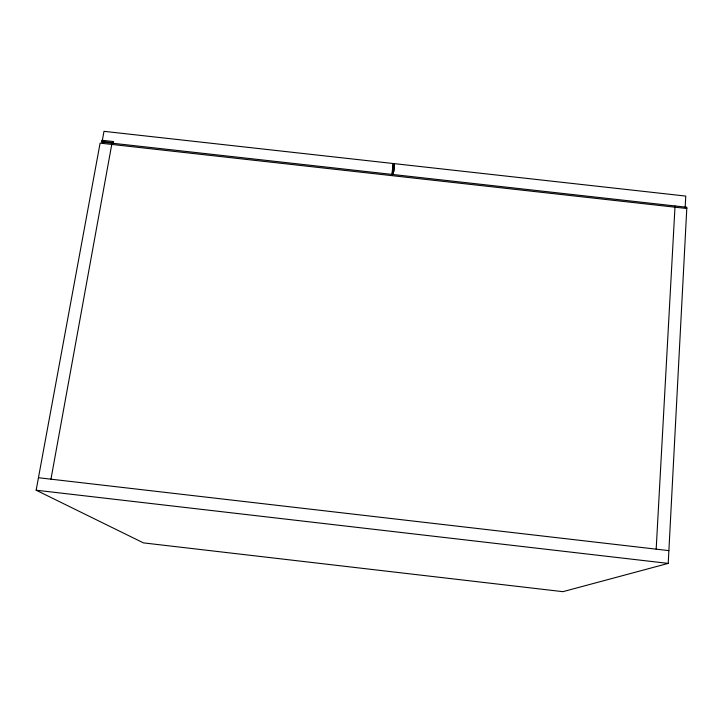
<?xml version="1.0" encoding="UTF-8"?>
<svg xmlns="http://www.w3.org/2000/svg" width="723" height="723" viewBox="0 0 723 723"><rect width="100%" height="100%" fill="white"/><g stroke="black" fill="none" stroke-linecap="round" stroke-linejoin="round"><path stroke-width="1.08" d="M685.178 207.04L685.756 196.078L394.496 163.66L393.213 174.514M686.787 208.504L100.108 143.127L36.15 490.212L143.416 542.883L562.937 591.667L668.215 563.398L686.85 207.275L102.024 142.07L103.995 131.333L393.195 163.515L392.327 174.74M656.177 549.164L675.038 205.965M393.863 171.514L394.496 163.66M391.911 174.37L393.195 163.515M50.962 479.177L111.975 143.226M101.726 141.473L101.952 140.28L113.592 141.581L113.375 142.774L101.726 141.473L102.738 143.488M38.446 477.731L668.883 550.628M36.15 490.212L668.215 563.398"/></g></svg>
